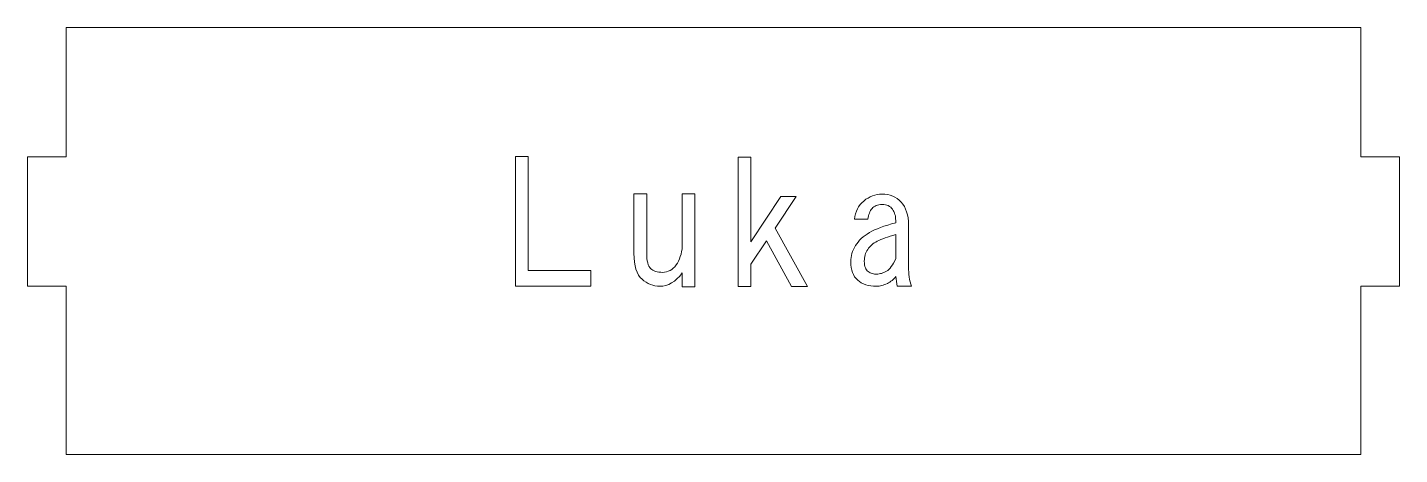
# Model space of a CAD drawing. Header units: millimetres. Extents: x 7 to 113, y 7 to 40.
import ezdxf

# ---------------------------------------------------------------- set-up
doc = ezdxf.new("R2010")
doc.units = ezdxf.units.MM
doc.layers.add('Engraving', color=7, linetype='CONTINUOUS', lineweight=0)
doc.layers.add('Panel', color=1, linetype='CONTINUOUS', lineweight=0)

msp = doc.modelspace()

# ---------------------------------------------------------------- linework, layer by layer
at = {"layer": 'Engraving'}
for points in [[(44.7, 30.03), (45.68, 30.03), (45.68, 21.21), (50.52, 21.21), (50.52, 20), (44.7, 20)], [(66.39, 26.93), (64.77, 24.5), (67.27, 19.98), (66.03, 19.98), (64.1, 23.52), (62.89, 21.72), (62.89, 19.98), (61.9, 19.98), (61.9, 29.98), (62.89, 29.98), (62.89, 23.43), (65.21, 26.93)], [(55.42, 21.19), (55.53, 21.15), (55.65, 21.12), (55.78, 21.09), (55.92, 21.08), (56.07, 21.07), (56.22, 21.08), (56.37, 21.11), (56.51, 21.16), (56.65, 21.22), (56.77, 21.3), (56.89, 21.4), (57.01, 21.51), (57.11, 21.65), (57.21, 21.79), (57.3, 21.95), (57.37, 22.12), (57.43, 22.29), (57.49, 22.48), (57.53, 22.68), (57.57, 22.88), (57.59, 23.09), (57.59, 27.15), (58.57, 27.15), (58.57, 19.97), (57.59, 19.97), (57.59, 21.04), (57.39, 20.79), (57.18, 20.58), (56.98, 20.4), (56.76, 20.26), (56.54, 20.15), (56.32, 20.06), (56.09, 20.02), (55.86, 20), (55.67, 20.01), (55.48, 20.03), (55.31, 20.08), (55.13, 20.14), (54.96, 20.21), (54.79, 20.31), (54.63, 20.42), (54.48, 20.54), (54.33, 20.69), (54.2, 20.87), (54.1, 21.08), (54.01, 21.32), (53.94, 21.58), (53.9, 21.87), (53.86, 22.19), (53.85, 22.54), (53.85, 27.15), (54.84, 27.15), (54.84, 22.54), (54.84, 22.33), (54.86, 22.14), (54.88, 21.97), (54.92, 21.81), (54.96, 21.67), (55.01, 21.55), (55.08, 21.45), (55.14, 21.37), (55.23, 21.3), (55.32, 21.24)], [(74.16, 20.2), (74.09, 20.76), (74.03, 20.68), (73.95, 20.6), (73.88, 20.53), (73.8, 20.46), (73.71, 20.39), (73.62, 20.33), (73.52, 20.27), (73.43, 20.22), (73.32, 20.17), (73.22, 20.13), (73.11, 20.09), (73.01, 20.06), (72.91, 20.04), (72.8, 20.02), (72.7, 20.01), (72.6, 20), (72.37, 20.01), (72.16, 20.03), (71.95, 20.07), (71.76, 20.12), (71.58, 20.18), (71.42, 20.27), (71.27, 20.36), (71.14, 20.47), (71.01, 20.6), (70.9, 20.74), (70.81, 20.9), (70.74, 21.07), (70.68, 21.25), (70.64, 21.45), (70.61, 21.67), (70.61, 21.9), (70.61, 22.06), (70.63, 22.22), (70.66, 22.38), (70.69, 22.53), (70.75, 22.69), (70.81, 22.84), (70.89, 22.99), (70.97, 23.14), (71.07, 23.28), (71.18, 23.42), (71.29, 23.56), (71.42, 23.69), (71.56, 23.81), (71.71, 23.93), (71.87, 24.04), (72.05, 24.15), (72.23, 24.25), (72.44, 24.35), (72.66, 24.45), (72.91, 24.55), (73.17, 24.64), (73.46, 24.73), (73.76, 24.82), (74.08, 24.91), (74.08, 25.09), (74.07, 25.22), (74.07, 25.33), (74.05, 25.45), (74.02, 25.56), (73.98, 25.66), (73.94, 25.77), (73.89, 25.86), (73.83, 25.95), (73.76, 26.04), (73.69, 26.11), (73.6, 26.17), (73.5, 26.23), (73.4, 26.26), (73.28, 26.29), (73.16, 26.31), (73.03, 26.32), (72.9, 26.31), (72.78, 26.3), (72.67, 26.27), (72.57, 26.24), (72.48, 26.2), (72.39, 26.15), (72.32, 26.09), (72.25, 26.02), (72.19, 25.94), (72.14, 25.86), (72.09, 25.76), (72.04, 25.66), (72, 25.56), (71.97, 25.44), (71.94, 25.32), (71.92, 25.19), (70.89, 25.19), (70.93, 25.4), (70.97, 25.6), (71.04, 25.8), (71.12, 25.98), (71.21, 26.15), (71.33, 26.31), (71.46, 26.46), (71.61, 26.59), (71.77, 26.72), (71.94, 26.82), (72.11, 26.92), (72.28, 26.99), (72.46, 27.05), (72.64, 27.09), (72.83, 27.11), (73.03, 27.12), (73.24, 27.11), (73.46, 27.08), (73.66, 27.04), (73.85, 26.97), (74.02, 26.88), (74.19, 26.78), (74.35, 26.65), (74.49, 26.51), (74.63, 26.35), (74.75, 26.17), (74.84, 25.97), (74.92, 25.76), (74.98, 25.53), (75.03, 25.28), (75.06, 25.01), (75.07, 24.73), (75.07, 21.5), (75.07, 21.3), (75.08, 21.1), (75.1, 20.9), (75.12, 20.72), (75.15, 20.53), (75.2, 20.35), (75.24, 20.17), (75.3, 20), (74.2, 20)], [(71.72, 22.42), (71.69, 22.31), (71.67, 22.18), (71.66, 22.06), (71.65, 21.93), (71.66, 21.78), (71.67, 21.65), (71.69, 21.54), (71.73, 21.43), (71.77, 21.34), (71.82, 21.26), (71.88, 21.19), (71.95, 21.14), (72.02, 21.09), (72.1, 21.05), (72.18, 21.02), (72.26, 20.99), (72.35, 20.97), (72.43, 20.95), (72.52, 20.94), (72.61, 20.94), (72.7, 20.95), (72.79, 20.96), (72.89, 20.98), (72.98, 21), (73.07, 21.04), (73.17, 21.07), (73.26, 21.12), (73.36, 21.17), (73.46, 21.23), (73.55, 21.31), (73.65, 21.4), (73.73, 21.52), (73.82, 21.65), (73.91, 21.8), (74, 21.96), (74.08, 22.15), (74.08, 24), (73.86, 23.93), (73.64, 23.87), (73.44, 23.8), (73.25, 23.74), (73.08, 23.67), (72.92, 23.61), (72.78, 23.55), (72.64, 23.48), (72.53, 23.41), (72.41, 23.35), (72.31, 23.27), (72.21, 23.19), (72.12, 23.11), (72.04, 23.03), (71.97, 22.94), (71.91, 22.84), (71.85, 22.75), (71.8, 22.64), (71.75, 22.54)]]:
    msp.add_lwpolyline(points, close=True, dxfattribs=at)
at = {"layer": 'Panel'}
for p, q in [((10, 40), (110, 40)), ((10, 40), (10, 30)), ((110, 40), (110, 30)), ((10, 30), (7, 30)), ((7, 30), (7, 20)), ((113, 30), (110, 30)), ((113, 20), (113, 30)), ((7, 20), (10, 20)), ((10, 7), (10, 20)), ((110, 20), (113, 20)), ((110, 7), (110, 20)), ((10, 7), (110, 7))]:
    msp.add_line(p, q, dxfattribs=at)

doc.saveas('drawing.dxf')
